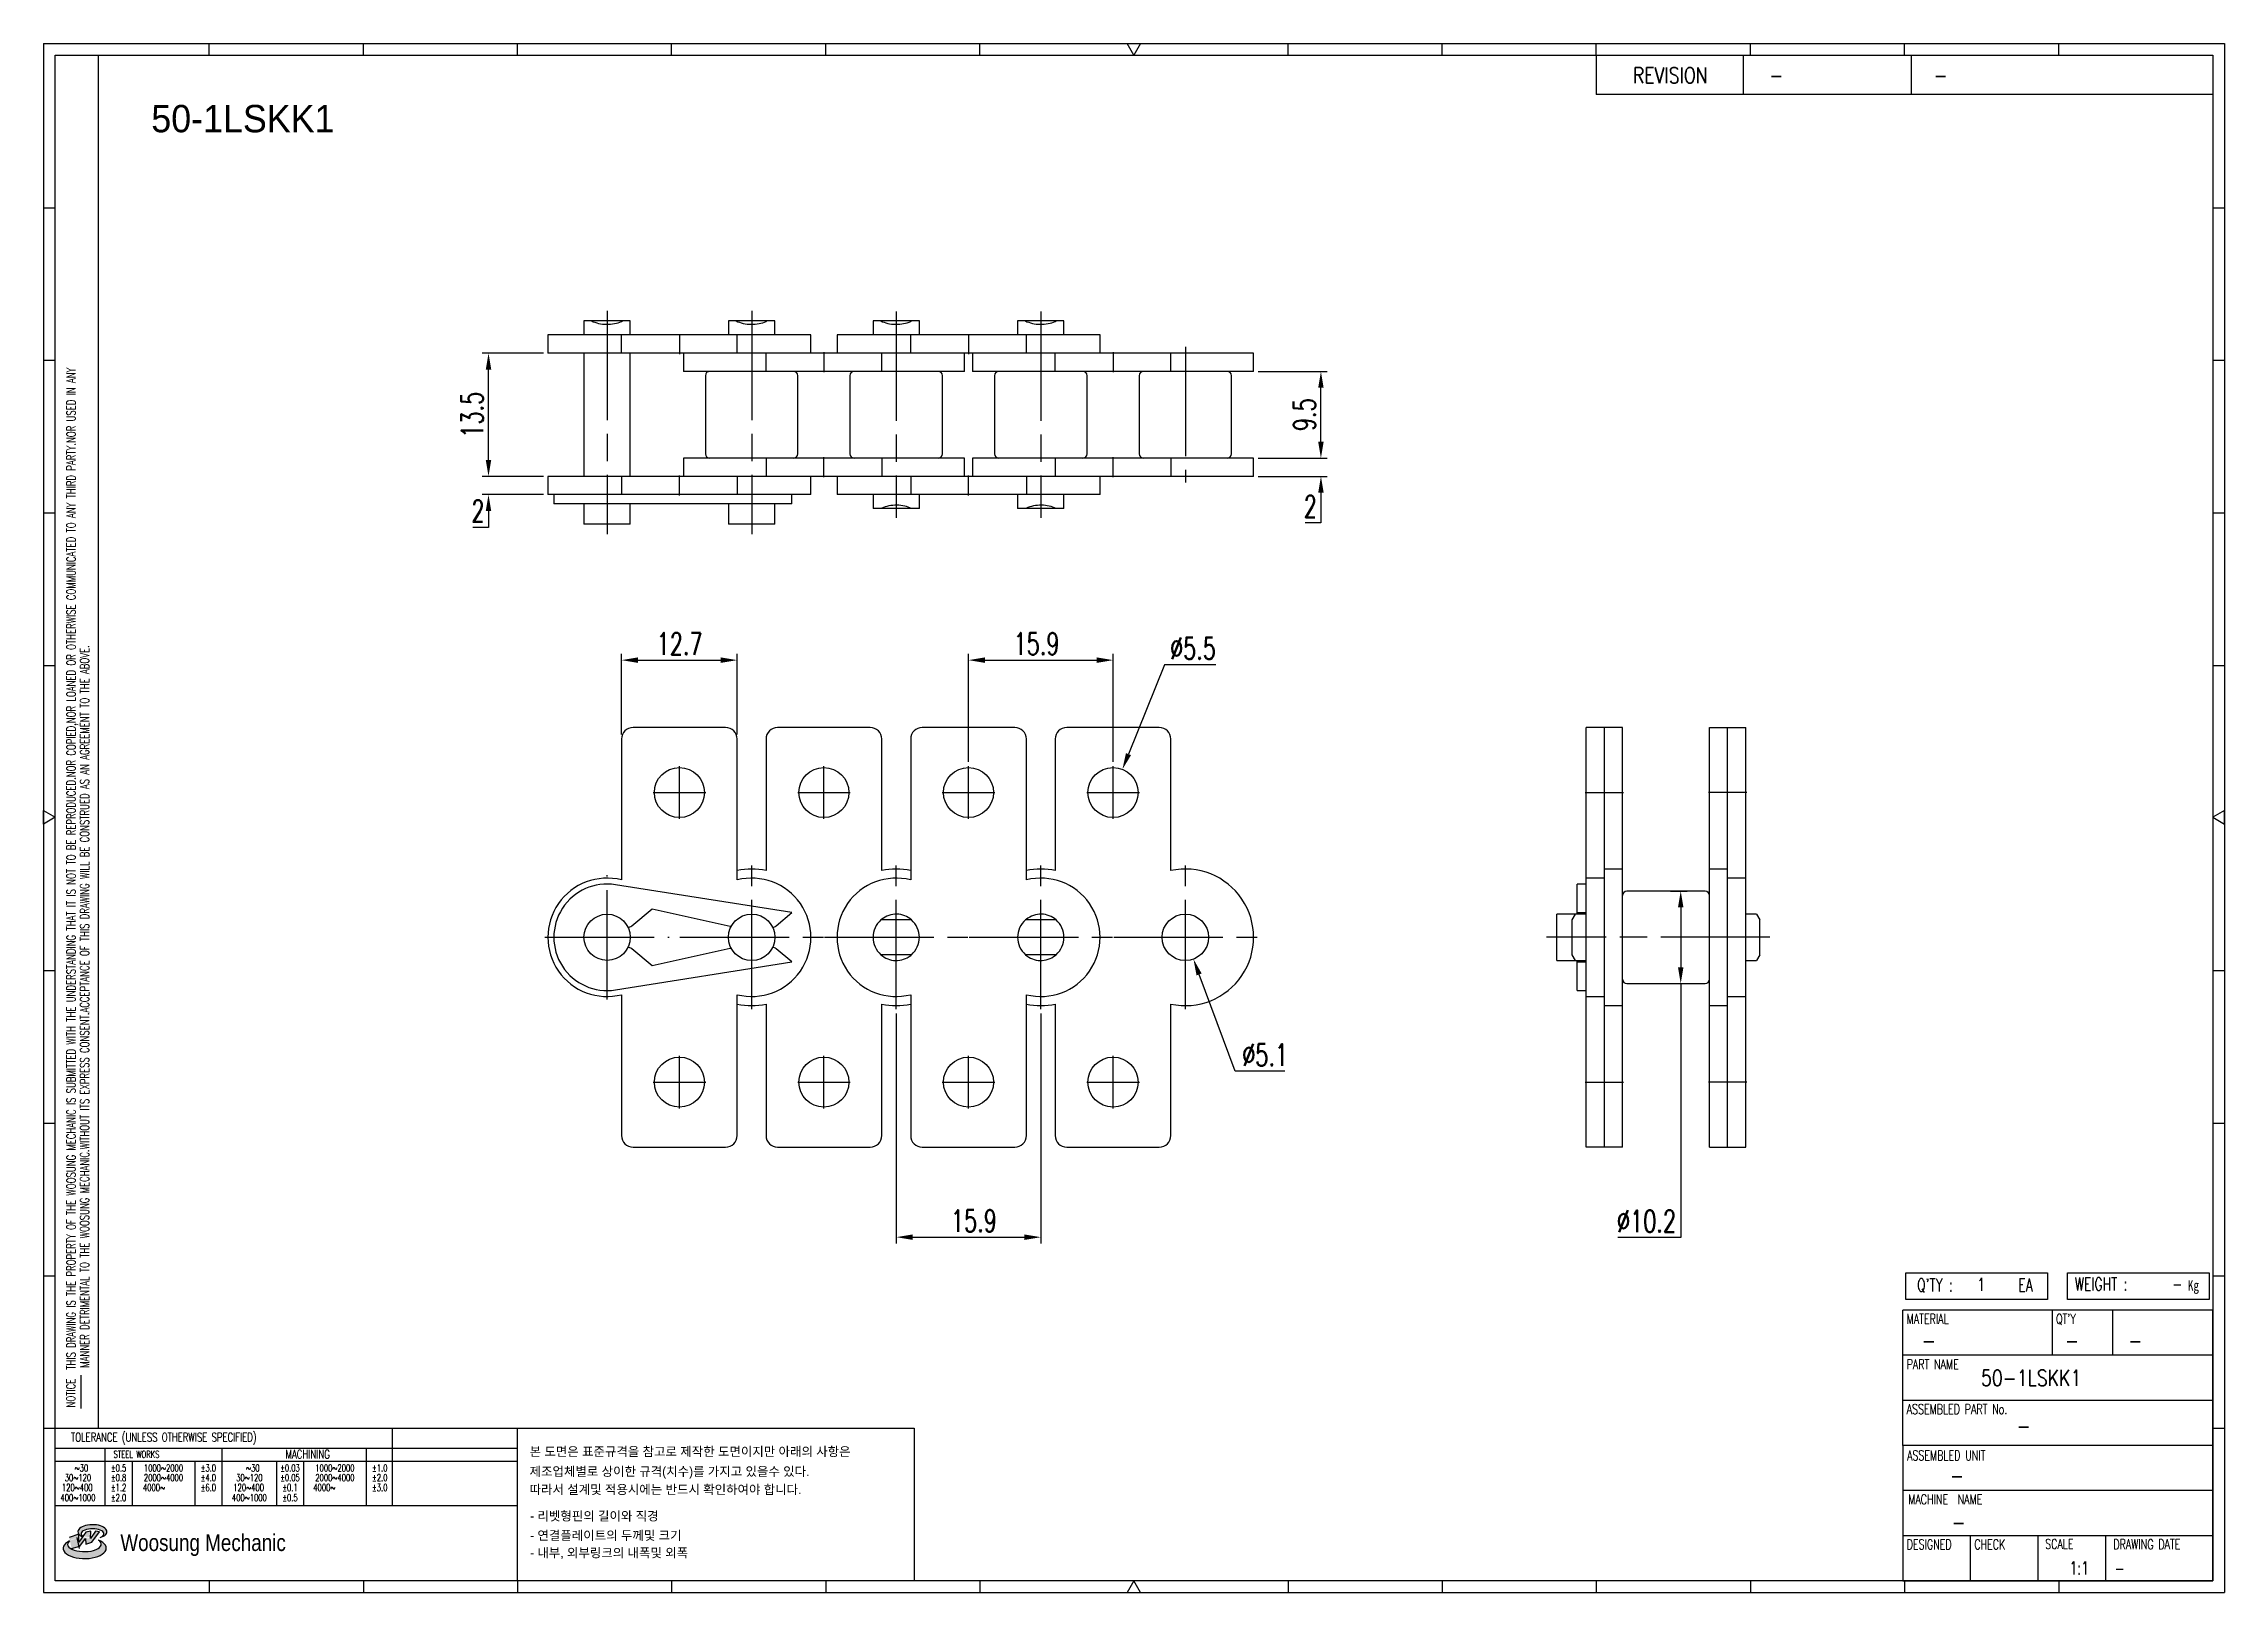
# Model space of a CAD drawing. Header units: millimetres. Extents: x 560 to 800, y 59 to 229.
import ezdxf
from ezdxf.enums import TextEntityAlignment as Align

# ---------------------------------------------------------------- set-up
doc = ezdxf.new("R2010")
doc.units = ezdxf.units.MM
doc.linetypes.add('AM_ISO08W050', pattern=[18, 12, -1.5, 3, -1.5])
doc.layers.get('Defpoints').update_dxf_attribs({"color": 80})
doc.layers.add('CL1', color=140, linetype='AM_ISO08W050', lineweight=25)
for name, color, linetype in [('S-DIM', 7, 'Continuous'), ('TITLE', 7, 'Continuous'), ('도면레이아웃', 7, 'Continuous')]:
    doc.layers.add(name, color=color, linetype=linetype)
doc.styles.add('HAN', font='ROMANS.shx', dxfattribs={"width": 0.7, "bigfont": 'whgtxt.shx'})
doc.styles.add('HKD_ST2', font='romans.shx', dxfattribs={"width": 0.7, "height": 4, "bigfont": '@extfont2.shx'})
doc.styles.add('HSG', font='SIMPLEX.shx', dxfattribs={"width": 0.7, "bigfont": 'HSG.shx'})
doc.styles.add('MtXpl_', font='Gulim.ttf')
doc.styles.add('SLDTEXTSTYLE4', font='arial.ttf', dxfattribs={"width": 0.8})
doc.dimstyles.new('AP1', dxfattribs={"dimtxt": 2.4, "dimasz": 1.8, "dimexe": 0.7, "dimexo": 0.5, "dimgap": 0.6, "dimtad": 1, "dimtoh": 1, "dimdec": 1, "dimrnd": 0.01, "dimzin": 9, "dimdsep": 46, "dimtxsty": 'HSG', "dimcen": 0, "dimclrd": 251, "dimclre": 251, "dimclrt": 60, "dimazin": 2, "dimtp": 1, "dimtm": 1, "dimtfac": 0.5, "dimtdec": 1, "dimtofl": 0, "dimtmove": 0, "dimatfit": 3, "dimfxl": 0, "dimtvp": 1, "dimtolj": 2, "dimlwd": -1, "dimlwe": -1, "dimarcsym": 0})

# ---------------------------------------------------------------- blocks, each defined once
blk = doc.blocks.new('MAST')
at = {"layer": '도면레이아웃'}
h = blk.add_hatch(color=10, dxfattribs=at)
h.paths.add_polyline_path([(1.544, 35.177), (1.554, 34.966), (1.779, 35.034), (2.054, 35.422), (1.908, 35.446), (1.728, 35.167), (1.741, 35.439), (1.547, 35.405), (1.292, 35.041), (1.295, 35.33), (0.943, 35.208), (1.03, 34.8), (1.336, 34.885)])
edge = h.paths.add_edge_path()
edge.add_ellipse((1.795, 35.421), major_axis=(-0.53, 0), ratio=0.487785, start_angle=122.36065, end_angle=403.39574)
edge.add_line((1.411, 35.244), (1.419, 35.261))
edge.add_ellipse((1.798, 35.344), major_axis=(-0.423, 0), ratio=0.444396, start_angle=131.58977, end_angle=386.19408, ccw=False)
edge = h.paths.add_edge_path()
edge.add_ellipse((1.512, 34.815), major_axis=(-0.793, 0), ratio=0.480113, start_angle=314.67633, end_angle=590.85213)
edge.add_ellipse((1.501, 34.958), major_axis=(-0.62, 0), ratio=0.43311, start_angle=331.7024, end_angle=574.42495, ccw=False)
at = {"color": 140}
for p, q in [((0, 90.118), (80.15, 90.118)), ((0, 90.118), (0, 33.191)), ((80.15, 90.118), (80.15, 33.191)), ((57.068, 89.693), (57.068, 88.246)), ((62.47, 89.693), (62.47, 88.246)), ((68.635, 89.693), (68.635, 88.246)), ((79.725, 88.246), (57.068, 88.246)), ((68.449, 43.961), (68.449, 44.936)), ((68.449, 44.936), (73.654, 44.936)), ((73.654, 44.936), (73.654, 43.961)), ((74.39, 43.961), (74.39, 44.936)), ((74.39, 44.936), (79.595, 44.936)), ((79.595, 44.936), (79.595, 43.961)), ((68.336, 38.59), (68.336, 43.563)), ((79.725, 43.563), (68.336, 43.563)), ((73.654, 43.961), (68.449, 43.961)), ((73.827, 43.563), (73.827, 41.905)), ((79.595, 43.961), (74.39, 43.961)), ((76.037, 43.563), (76.037, 41.905)), ((79.725, 38.59), (79.725, 43.563)), ((79.725, 41.905), (68.336, 41.905)), ((79.725, 40.248), (68.336, 40.248)), ((68.336, 38.59), (68.336, 33.616)), ((79.725, 38.59), (68.336, 38.59)), ((79.725, 33.616), (79.725, 38.59)), ((79.725, 36.932), (68.336, 36.932)), ((79.725, 35.274), (68.336, 35.274)), ((70.822, 33.616), (70.822, 35.274)), ((73.309, 33.616), (73.309, 35.274)), ((75.796, 33.616), (75.796, 35.274)), ((0, 33.191), (80.15, 33.191)), ((68.336, 33.616), (79.725, 33.616))]:
    blk.add_line(p, q, dxfattribs=at)
for p, q in [((6.089, 89.693), (6.089, 90.118)), ((11.753, 89.693), (11.753, 90.118)), ((17.418, 89.693), (17.418, 90.118)), ((23.082, 89.693), (23.082, 90.118)), ((28.746, 89.693), (28.746, 90.118)), ((34.411, 89.693), (34.411, 90.118)), ((45.739, 89.693), (45.739, 90.118)), ((51.404, 89.693), (51.404, 90.118)), ((57.068, 89.693), (57.068, 90.118)), ((62.732, 89.693), (62.732, 90.118)), ((68.397, 89.693), (68.397, 90.118)), ((74.061, 89.693), (74.061, 90.118)), ((0, 84.085), (0.425, 84.085)), ((79.725, 84.085), (80.15, 84.085)), ((0, 78.478), (0.425, 78.478)), ((79.725, 78.478), (80.15, 78.478)), ((0, 72.87), (0.425, 72.87)), ((79.725, 72.87), (80.15, 72.87)), ((0, 67.262), (0.425, 67.262)), ((79.725, 67.262), (80.15, 67.262)), ((0, 56.047), (0.425, 56.047)), ((79.725, 56.047), (80.15, 56.047)), ((0, 50.439), (0.425, 50.439)), ((79.725, 50.439), (80.15, 50.439)), ((0, 44.832), (0.425, 44.832)), ((79.725, 44.832), (80.15, 44.832)), ((1.377, 39.947), (1.377, 41.174)), ((0, 39.224), (0.425, 39.224)), ((79.725, 39.224), (80.15, 39.224)), ((6.089, 33.616), (6.089, 33.191)), ((11.753, 33.616), (11.753, 33.191)), ((17.418, 33.616), (17.418, 33.191)), ((23.082, 33.616), (23.082, 33.191)), ((28.746, 33.616), (28.746, 33.191)), ((34.411, 33.616), (34.411, 33.191)), ((45.739, 33.616), (45.739, 33.191)), ((51.404, 33.616), (51.404, 33.191)), ((57.068, 33.616), (57.068, 33.191)), ((62.732, 33.616), (62.732, 33.191)), ((68.397, 33.616), (68.397, 33.191)), ((74.061, 33.616), (74.061, 33.191))]:
    blk.add_line(p, q)
at = {"color": 2}
for p, q in [((2.017, 39.224), (2.017, 89.693)), ((0.425, 39.224), (17.418, 39.224)), ((0.425, 38.487), (17.418, 38.487)), ((2.257, 38.487), (2.257, 36.382)), ((6.557, 38.5), (6.557, 36.382)), ((11.857, 38.487), (11.857, 36.382)), ((12.816, 39.224), (12.816, 36.382)), ((17.418, 33.616), (17.418, 39.224)), ((0.425, 38.012), (17.418, 38.012)), ((3.257, 38.012), (3.257, 36.382)), ((5.557, 38.012), (5.557, 36.382)), ((8.557, 38.012), (8.557, 36.382)), ((9.557, 38.026), (9.557, 36.382)), ((0.425, 36.382), (17.418, 36.382))]:
    blk.add_line(p, q, dxfattribs=at)
for points in [[(40.075, 89.693), (39.83, 90.118), (40.32, 90.118)], [(0.425, 61.679), (0, 61.433), (0, 61.924)], [(79.725, 61.679), (80.15, 61.433), (80.15, 61.924)], [(40.075, 33.616), (39.83, 33.191), (40.32, 33.191)]]:
    blk.add_lwpolyline(points, close=True)
at = {"color": 140}
blk.add_lwpolyline([(0.425, 89.693), (79.725, 89.693), (79.725, 33.616), (0.425, 33.616)], close=True, dxfattribs=at)
at = {"layer": '도면레이아웃'}
for p, q in [((1.295, 35.33), (0.943, 35.208)), ((1.547, 35.405), (1.292, 35.041)), ((1.292, 35.041), (1.295, 35.33)), ((1.741, 35.439), (1.547, 35.405)), ((1.908, 35.446), (1.728, 35.167)), ((1.728, 35.167), (1.741, 35.439)), ((1.779, 35.034), (2.054, 35.422)), ((2.054, 35.422), (1.908, 35.446)), ((1.03, 34.8), (1.336, 34.885)), ((1.224, 35.208), (1.311, 34.8)), ((1.224, 35.208), (1.224, 35.208)), ((1.336, 34.885), (1.544, 35.177)), ((1.419, 35.261), (1.411, 35.244)), ((1.544, 35.177), (1.554, 34.966)), ((1.554, 34.966), (1.779, 35.034))]:
    blk.add_line(p, q, dxfattribs=at)
for centre, major_axis, ratio, start_param, end_param in [((1.795, 35.421), (-0.53, 0), 0.487785, 2.135596, 7.040584), ((1.798, 35.344), (-0.423, 0), 0.444396, 2.296675, 6.740358), ((1.512, 34.815), (-0.793, 0), 0.480113, 5.492138, 10.312315), ((1.501, 34.958), (-0.62, 0), 0.43311, 5.789299, 10.025607)]:
    blk.add_ellipse(centre, major_axis=major_axis, ratio=ratio, start_param=start_param, end_param=end_param, dxfattribs=at)
for s, height, style, width, p in [('REVISION', 0.5806, 'HAN', 0.8, (58.415, 88.664)), ('-', 0.581, 'HAN', 0.8, (63.426, 88.664)), ('-', 0.581, 'HAN', 0.8, (69.468, 88.664)), ("Q'TY : ", 0.4746, 'HKD_ST2', 0.7, (68.857, 44.253)), ('1', 0.475, 'HKD_ST2', 0.7, (71.071, 44.275)), ('EA', 0.4746, 'HKD_ST2', 0.7, (72.578, 44.253)), ('WEIGHT : ', 0.4746, 'HKD_ST2', 0.7, (74.65, 44.286)), ('-', 0.581, 'HAN', 0.8, (69.029, 42.157)), ('-', 0.581, 'HAN', 0.8, (74.289, 42.157)), ('-', 0.581, 'HAN', 0.8, (76.623, 42.157)), ('-', 0.581, 'HAN', 0.8, (72.515, 39.013)), ('-', 0.581, 'HAN', 0.8, (70.067, 37.189)), ('-', 0.581, 'HAN', 0.8, (70.126, 35.48)), ('1:1', 0.4746, 'HKD_ST2', 0.7, (74.458, 33.848)), ('-', 0.475, 'HKD_ST2', 0.7, (76.112, 33.837))]:
    blk.add_text(s, height=height, dxfattribs=dict(style=style, width=width)).set_placement(p)
at = {"color": 6, "style": 'HKD_ST2', "width": 0.7}
for s, p in [(' THIS DRAWING IS THE PROPERTY OF THE WOOSUNG MECHANIC IS SUBMITTED WITH THE UNDERSTANDING THAT IT IS NOT TO BE REPRODUCED.NOR COPIED,NOR LOANED OR OTHERWISE COMMUNICATED TO ANY THIRD PARTY.NOR USED IN ANY', (1.173, 41.217)), ('MANNER DETRIMENTAL TO THE WOOSUNG MECHANIC.WITHOUT ITS EXPRESS CONSENT.ACCEPTANCE OF THIS DRAWING WILL BE CONSTRUED AS AN AGREEMENT TO THE ABOVE.', (1.672, 41.447))]:
    blk.add_text(s, height=0.326266, rotation=90, dxfattribs=at).set_placement(p)
at = {"style": 'HKD_ST2', "width": 0.7}
blk.add_text('-', height=0.475, dxfattribs=at).set_placement((78.613, 44.286), align=Align.RIGHT)
at = {"color": 254, "style": 'HKD_ST2', "width": 0.7}
for s, height, p in [('MATERIAL', 0.3651, (68.474, 43.425)), ("QT'Y", 0.3651, (73.965, 43.425)), ('PART NAME', 0.3651, (68.474, 41.756)), ('ASSEMBLED PART No.', 0.36511, (68.474, 40.109)), ('ASSEMBLED UNIT', 0.36511, (68.49, 38.408)), ('MACHINE  NAME', 0.36511, (68.532, 36.794)), ('DESIGNED', 0.3651, (68.474, 35.136)), ('CHECK', 0.3651, (70.961, 35.136)), ('SCALE', 0.3651, (73.566, 35.153)), ('DRAWING DATE', 0.36511, (76.071, 35.141))]:
    blk.add_text(s, height=height, dxfattribs=at).set_placement(p, align=Align.TOP_LEFT)
at = {"style": 'HKD_ST2', "width": 0.7}
blk.add_text('NOTICE', height=0.3263, rotation=90, dxfattribs=at).set_placement((1.163, 39.988))
blk.add_text('TOLERANCE (UNLESS OTHERWISE SPECIFIED)', height=0.32627, dxfattribs=at).set_placement((4.417, 38.896), align=Align.MIDDLE_CENTER)
at = {"color": 4, "style": 'HKD_ST2', "width": 0.7}
for s, height, p in [('%%12630', 0.261, (1.389, 37.762)), ('1000%%1262000', 0.26101, (4.407, 37.762)), ('%%12630', 0.261, (7.689, 37.762)), ('1000%%1262000', 0.26101, (10.707, 37.762)), ('120%%126400', 0.26101, (1.237, 37.045)), ('30%%126120', 0.261, (1.263, 37.411)), ('4000%%126', 0.261, (4.061, 37.045)), ('2000%%1264000', 0.26101, (4.407, 37.411)), ('120%%126400', 0.26101, (7.537, 37.045)), ('30%%126120', 0.261, (7.563, 37.411)), ('4000%%126', 0.261, (10.321, 37.045)), ('2000%%1264000', 0.26101, (10.707, 37.411)), ('400%%1261000', 0.26101, (1.263, 36.67)), ('400%%1261000', 0.26101, (7.563, 36.67))]:
    blk.add_text(s, height=height, dxfattribs=at).set_placement(p, align=Align.MIDDLE_CENTER)
for s, height, p in [('%%P0.5', 0.261, (2.757, 37.762)), ('STEEL WORKS', 0.26101, (3.416, 38.268)), ('%%P3.0', 0.261, (6.057, 37.762)), ('%%P0.03', 0.261, (9.057, 37.762)), ('MACHINING', 0.3263, (9.707, 38.27)), ('%%P1.0', 0.261, (12.357, 37.762)), ('%%P0.8', 0.261, (2.757, 37.411)), ('%%P1.2', 0.261, (2.757, 37.045)), ('%%P4.0', 0.261, (6.057, 37.411)), ('%%P6.0', 0.261, (6.057, 37.045)), ('%%P0.05', 0.261, (9.057, 37.411)), ('%%P0.1', 0.261, (9.057, 37.045)), ('%%P2.0', 0.261, (12.357, 37.411)), ('%%P3.0', 0.261, (12.357, 37.045)), ('%%P2.0', 0.261, (2.757, 36.67)), ('%%P0.5', 0.261, (9.057, 36.67))]:
    blk.add_text(s, height=height, dxfattribs=at).set_placement(p, align=Align.MIDDLE)
at = {"color": 1, "style": 'SLDTEXTSTYLE4', "width": 0.8}
blk.add_text('Woosung Mechanic', height=0.61957, dxfattribs=at).set_placement((2.822, 34.711))
at = {"layer": 'TITLE', "width": 0.8}
blk.add_text('Kg', height=0.3789, dxfattribs=at).set_placement((78.807, 44.286))
blk = doc.blocks.new('*D2')
at = {"layer": 'Defpoints', "color": 0, "transparency": 16777216}
for p in [(693.17, 183.32), (700.56, 183.32), (693.17, 181.32)]:
    blk.add_point(p, dxfattribs=at)
at = {"layer": 'S-DIM', "color": 251, "linetype": 'ByBlock', "transparency": 16777216}
for p, q in [((700.56, 185.12), (700.56, 186.92)), ((693.67, 183.32), (701.26, 183.32)), ((693.67, 181.32), (701.26, 181.32)), ((700.56, 179.52), (700.56, 176.22)), ((700.56, 176.22), (698.84, 176.22))]:
    blk.add_line(p, q, dxfattribs=at)
at = {"layer": 'S-DIM', "color": 251, "transparency": 16777216}
for points in [[(700.26, 185.12), (700.86, 185.12), (700.56, 183.32)], [(700.26, 179.52), (700.86, 179.52), (700.56, 181.32)]]:
    blk.add_solid(points, dxfattribs=at)
at = {"layer": 'S-DIM', "color": 60, "transparency": 16777216, "insert": (699.4, 178.02), "char_height": 2.4, "attachment_point": 5, "style": 'HSG'}
blk.add_mtext('\\A2;2', dxfattribs=at)
blk = doc.blocks.new('*D3')
at = {"layer": 'Defpoints', "color": 0, "transparency": 16777216}
for p in [(693.17, 192.85), (700.56, 192.85), (693.17, 183.32)]:
    blk.add_point(p, dxfattribs=at)
at = {"layer": 'S-DIM', "color": 251, "linetype": 'ByBlock', "transparency": 16777216}
for p, q in [((693.67, 192.85), (701.26, 192.85)), ((700.56, 185.12), (700.56, 191.05)), ((693.67, 183.32), (701.26, 183.32))]:
    blk.add_line(p, q, dxfattribs=at)
at = {"layer": 'S-DIM', "color": 251, "transparency": 16777216}
for points in [[(700.26, 191.05), (700.86, 191.05), (700.56, 192.85)], [(700.26, 185.12), (700.86, 185.12), (700.56, 183.32)]]:
    blk.add_solid(points, dxfattribs=at)
at = {"layer": 'S-DIM', "color": 60, "transparency": 16777216, "insert": (698.76, 188.09), "char_height": 2.4, "attachment_point": 5, "rotation": 90, "style": 'HSG'}
blk.add_mtext('\\A2;9.5', dxfattribs=at)
blk = doc.blocks.new('*D4')
at = {"layer": 'Defpoints', "color": 0, "transparency": 16777216}
for p in [(609.15, 181.32), (615.67, 181.32), (615.67, 179.32)]:
    blk.add_point(p, dxfattribs=at)
at = {"layer": 'S-DIM', "color": 251, "linetype": 'ByBlock', "transparency": 16777216}
for p, q in [((609.15, 183.12), (609.15, 184.92)), ((615.17, 181.32), (608.45, 181.32)), ((615.17, 179.32), (608.45, 179.32)), ((609.15, 177.52), (609.15, 175.72)), ((609.15, 175.72), (607.43, 175.72))]:
    blk.add_line(p, q, dxfattribs=at)
at = {"layer": 'S-DIM', "color": 251, "transparency": 16777216}
for points in [[(608.85, 183.12), (609.45, 183.12), (609.15, 181.32)], [(608.85, 177.52), (609.45, 177.52), (609.15, 179.32)]]:
    blk.add_solid(points, dxfattribs=at)
at = {"layer": 'S-DIM', "color": 60, "transparency": 16777216, "insert": (607.99, 177.52), "char_height": 2.4, "attachment_point": 5, "style": 'HSG'}
blk.add_mtext('\\A2;2', dxfattribs=at)
blk = doc.blocks.new('*D5')
at = {"layer": 'Defpoints', "color": 0, "transparency": 16777216}
for p in [(609.15, 194.85), (615.67, 194.85), (615.67, 181.32)]:
    blk.add_point(p, dxfattribs=at)
at = {"layer": 'S-DIM', "color": 251, "linetype": 'ByBlock', "transparency": 16777216}
for p, q in [((615.17, 194.85), (608.45, 194.85)), ((609.15, 183.12), (609.15, 193.05)), ((615.17, 181.32), (608.45, 181.32))]:
    blk.add_line(p, q, dxfattribs=at)
at = {"layer": 'S-DIM', "color": 251, "transparency": 16777216}
for points in [[(608.85, 193.05), (609.45, 193.05), (609.15, 194.85)], [(608.85, 183.12), (609.45, 183.12), (609.15, 181.32)]]:
    blk.add_solid(points, dxfattribs=at)
at = {"layer": 'S-DIM', "color": 60, "transparency": 16777216, "insert": (607.35, 188.09), "char_height": 2.4, "attachment_point": 5, "rotation": 90, "style": 'HSG'}
blk.add_mtext('\\A2;13.5', dxfattribs=at)
blk = doc.blocks.new('*D6')
at = {"layer": 'Defpoints', "color": 0, "transparency": 16777216}
for p in [(636.46, 161.14), (623.76, 152.48), (636.46, 152.48)]:
    blk.add_point(p, dxfattribs=at)
at = {"layer": 'S-DIM', "color": 251, "linetype": 'ByBlock', "transparency": 16777216}
for p, q in [((623.76, 152.98), (623.76, 161.84)), ((625.56, 161.14), (634.66, 161.14)), ((636.46, 152.98), (636.46, 161.84))]:
    blk.add_line(p, q, dxfattribs=at)
at = {"layer": 'S-DIM', "color": 251, "transparency": 16777216}
for points in [[(625.56, 161.44), (625.56, 160.84), (623.76, 161.14)], [(634.66, 161.44), (634.66, 160.84), (636.46, 161.14)]]:
    blk.add_solid(points, dxfattribs=at)
at = {"layer": 'S-DIM', "color": 60, "transparency": 16777216, "insert": (630.14, 162.94), "char_height": 2.4, "attachment_point": 5, "style": 'HSG'}
blk.add_mtext('\\A2;12.7', dxfattribs=at)
blk = doc.blocks.new('*D7')
at = {"layer": 'Defpoints', "color": 0, "transparency": 16777216}
for p in [(677.73, 161.14), (661.86, 149.49), (677.73, 149.49)]:
    blk.add_point(p, dxfattribs=at)
at = {"layer": 'S-DIM', "color": 251, "linetype": 'ByBlock', "transparency": 16777216}
for p, q in [((661.86, 149.99), (661.86, 161.84)), ((663.66, 161.14), (675.93, 161.14)), ((677.73, 149.99), (677.73, 161.84))]:
    blk.add_line(p, q, dxfattribs=at)
at = {"layer": 'S-DIM', "color": 251, "transparency": 16777216}
for points in [[(663.66, 161.44), (663.66, 160.84), (661.86, 161.14)], [(675.93, 161.44), (675.93, 160.84), (677.73, 161.14)]]:
    blk.add_solid(points, dxfattribs=at)
at = {"layer": 'S-DIM', "color": 60, "transparency": 16777216, "insert": (669.33, 162.94), "char_height": 2.4, "attachment_point": 5, "style": 'HSG'}
blk.add_mtext('\\A2;15.9', dxfattribs=at)
blk = doc.blocks.new('*D8')
at = {"layer": 'Defpoints', "color": 0, "transparency": 16777216}
for p in [(678.76, 149.15), (676.71, 144.05)]:
    blk.add_point(p, dxfattribs=at)
at = {"layer": 'S-DIM', "color": 251, "linetype": 'ByBlock', "transparency": 16777216}
for p, q in [((683.39, 160.63), (679.43, 150.82)), ((689.03, 160.63), (683.39, 160.63))]:
    blk.add_line(p, q, dxfattribs=at)
at = {"layer": 'S-DIM', "color": 251, "transparency": 16777216}
blk.add_solid([(679.15, 150.93), (679.71, 150.71), (678.76, 149.15)], dxfattribs=at)
at = {"layer": 'S-DIM', "color": 60, "transparency": 16777216, "insert": (686.51, 162.43), "char_height": 2.4, "attachment_point": 5, "style": 'HSG'}
blk.add_mtext('\\A2;∅5.5', dxfattribs=at)
blk = doc.blocks.new('*D9')
at = {"layer": 'Defpoints', "color": 0, "transparency": 16777216}
for p in [(653.92, 122.82), (669.8, 122.82), (669.8, 97.77)]:
    blk.add_point(p, dxfattribs=at)
at = {"layer": 'S-DIM', "color": 251, "linetype": 'ByBlock', "transparency": 16777216}
for p, q in [((653.92, 122.32), (653.92, 97.07)), ((669.8, 122.32), (669.8, 97.07)), ((655.72, 97.77), (668, 97.77))]:
    blk.add_line(p, q, dxfattribs=at)
at = {"layer": 'S-DIM', "color": 251, "transparency": 16777216}
for points in [[(655.72, 98.07), (655.72, 97.47), (653.92, 97.77)], [(668, 98.07), (668, 97.47), (669.8, 97.77)]]:
    blk.add_solid(points, dxfattribs=at)
at = {"layer": 'S-DIM', "color": 60, "transparency": 16777216, "insert": (662.45, 99.57), "char_height": 2.4, "attachment_point": 5, "style": 'HSG'}
blk.add_mtext('\\A2;15.9', dxfattribs=at)
blk = doc.blocks.new('*D10')
at = {"layer": 'Defpoints', "color": 0, "transparency": 16777216}
for p in [(738.45, 135.78), (738.45, 125.62), (740.07, 125.62)]:
    blk.add_point(p, dxfattribs=at)
at = {"layer": 'S-DIM', "color": 251, "linetype": 'ByBlock', "transparency": 16777216}
for p, q in [((738.95, 135.78), (740.77, 135.78)), ((740.07, 133.98), (740.07, 127.42)), ((738.95, 125.62), (740.77, 125.62)), ((740.07, 125.62), (740.07, 97.73)), ((740.07, 97.73), (733.15, 97.73))]:
    blk.add_line(p, q, dxfattribs=at)
at = {"layer": 'S-DIM', "color": 251, "transparency": 16777216}
for points in [[(739.77, 133.98), (740.37, 133.98), (740.07, 135.78)], [(739.77, 127.42), (740.37, 127.42), (740.07, 125.62)]]:
    blk.add_solid(points, dxfattribs=at)
at = {"layer": 'S-DIM', "color": 60, "transparency": 16777216, "insert": (736.31, 99.53), "char_height": 2.4, "attachment_point": 5, "style": 'HSG'}
blk.add_mtext('\\A2;%%c10.2', dxfattribs=at)
blk = doc.blocks.new('*D11')
at = {"layer": 'Defpoints', "color": 0, "transparency": 16777216}
for p in [(684.78, 133.08), (686.56, 128.31)]:
    blk.add_point(p, dxfattribs=at)
at = {"layer": 'S-DIM', "color": 251, "linetype": 'ByBlock', "transparency": 16777216}
for p, q in [((691.13, 115.99), (687.18, 126.62)), ((696.6, 115.99), (691.13, 115.99))]:
    blk.add_line(p, q, dxfattribs=at)
at = {"layer": 'S-DIM', "color": 251, "transparency": 16777216}
blk.add_solid([(687.46, 126.73), (686.9, 126.52), (686.56, 128.31)], dxfattribs=at)
at = {"layer": 'S-DIM', "color": 60, "transparency": 16777216, "insert": (694.44, 117.79), "char_height": 2.4, "attachment_point": 5, "style": 'HSG'}
blk.add_mtext('\\A2;∅5.1', dxfattribs=at)

msp = doc.modelspace()

# ---------------------------------------------------------------- linework, layer by layer
for p, q in [((615.67, 196.85), (615.67, 194.85)), ((644.55, 196.85), (615.67, 196.85)), ((624.72, 198.39), (619.63, 198.39)), ((619.63, 198.39), (619.63, 196.85)), ((623.76, 194.85), (623.76, 196.85)), ((624.72, 196.85), (624.72, 198.39)), ((635.5, 198.39), (635.5, 196.85)), ((640.59, 198.39), (635.5, 198.39)), ((636.46, 194.85), (636.46, 196.85)), ((640.59, 196.85), (640.59, 198.39)), ((644.55, 194.85), (644.55, 196.85)), ((647.42, 196.85), (647.42, 194.85)), ((676.3, 196.85), (647.42, 196.85)), ((651.38, 198.39), (651.38, 196.85)), ((656.47, 198.39), (651.38, 198.39)), ((655.51, 194.85), (655.51, 196.85)), ((656.47, 196.85), (656.47, 198.39)), ((672.34, 198.39), (667.25, 198.39)), ((667.25, 198.39), (667.25, 196.85)), ((668.21, 194.85), (668.21, 196.85)), ((672.34, 196.85), (672.34, 198.39)), ((676.3, 194.85), (676.3, 196.85)), ((636.46, 194.85), (615.67, 194.85)), ((619.63, 194.85), (619.63, 181.32)), ((624.72, 181.32), (624.72, 194.85)), ((630.55, 194.85), (630.55, 192.85)), ((655.51, 194.85), (636.46, 194.85)), ((639.63, 192.85), (639.63, 194.85)), ((652.33, 192.85), (652.33, 194.85)), ((668.21, 194.85), (655.51, 194.85)), ((661.42, 192.85), (661.42, 194.85)), ((662.3, 194.85), (662.3, 192.85)), ((693.17, 194.85), (668.21, 194.85)), ((671.38, 192.85), (671.38, 194.85)), ((684.08, 192.85), (684.08, 194.85)), ((693.17, 192.85), (693.17, 194.85)), ((661.42, 192.85), (630.55, 192.85)), ((632.97, 192.38), (632.97, 183.8)), ((643.13, 183.8), (643.13, 192.38)), ((648.84, 192.38), (648.84, 183.8)), ((659, 183.8), (659, 192.38)), ((693.17, 192.85), (662.3, 192.85)), ((664.72, 192.38), (664.72, 183.8)), ((674.88, 183.8), (674.88, 192.38)), ((680.59, 192.38), (680.59, 183.8)), ((690.75, 183.8), (690.75, 192.38)), ((630.55, 183.32), (630.55, 181.32)), ((661.42, 183.32), (630.55, 183.32)), ((639.63, 183.32), (639.63, 181.32)), ((652.33, 183.32), (652.33, 181.32)), ((661.42, 181.32), (661.42, 183.32)), ((662.3, 183.32), (662.3, 181.32)), ((693.17, 183.32), (662.3, 183.32)), ((671.38, 183.32), (671.38, 181.32)), ((684.08, 183.32), (684.08, 181.32)), ((693.17, 181.32), (693.17, 183.32)), ((615.67, 181.32), (615.67, 179.32)), ((636.46, 181.32), (615.67, 181.32)), ((623.76, 181.32), (623.76, 179.32)), ((655.51, 181.32), (636.46, 181.32)), ((636.46, 181.32), (636.46, 179.32)), ((644.55, 179.32), (644.55, 181.32)), ((647.42, 181.32), (647.42, 179.32)), ((655.51, 181.32), (655.51, 179.32)), ((668.21, 181.32), (655.51, 181.32)), ((693.17, 181.32), (668.21, 181.32)), ((668.21, 181.32), (668.21, 179.32)), ((676.3, 179.32), (676.3, 181.32)), ((644.55, 179.32), (615.67, 179.32)), ((616.32, 179.32), (616.32, 178.32)), ((642.46, 178.32), (616.32, 178.32)), ((619.63, 178.32), (619.63, 176.09)), ((624.72, 176.09), (624.72, 178.32)), ((635.5, 178.32), (635.5, 176.09)), ((640.59, 176.09), (640.59, 178.32)), ((642.46, 178.32), (642.46, 179.32)), ((676.3, 179.32), (647.42, 179.32)), ((651.38, 179.32), (651.38, 177.79)), ((656.47, 177.79), (651.38, 177.79)), ((656.47, 177.79), (656.47, 179.32)), ((667.25, 179.32), (667.25, 177.79)), ((672.34, 177.79), (667.25, 177.79)), ((672.34, 177.79), (672.34, 179.32)), ((624.72, 176.09), (619.63, 176.09)), ((640.59, 176.09), (635.5, 176.09)), ((635.19, 153.75), (625.03, 153.75)), ((651.06, 153.75), (640.9, 153.75)), ((666.94, 153.75), (656.78, 153.75)), ((682.81, 153.75), (672.65, 153.75)), ((729.69, 107.65), (729.69, 153.75)), ((731.69, 153.75), (729.69, 153.75)), ((733.69, 153.75), (731.69, 153.75)), ((731.69, 107.65), (731.69, 153.75)), ((733.69, 107.65), (733.69, 153.75)), ((743.22, 107.65), (743.22, 153.75)), ((743.22, 153.75), (745.22, 153.75)), ((745.22, 107.65), (745.22, 153.75)), ((745.22, 153.75), (747.22, 153.75)), ((747.22, 107.65), (747.22, 153.75)), ((623.76, 152.48), (623.76, 137)), ((636.46, 137), (636.46, 152.48)), ((639.63, 152.48), (639.63, 138.03)), ((652.33, 138.03), (652.33, 152.48)), ((655.51, 152.48), (655.51, 137)), ((668.21, 137), (668.21, 152.48)), ((671.38, 152.48), (671.38, 138.03)), ((684.08, 138.03), (684.08, 152.48)), ((729.69, 136.55), (728.69, 136.55)), ((728.69, 133.24), (728.69, 136.55)), ((731.69, 137.2), (729.69, 137.2)), ((733.69, 138.2), (731.69, 138.2)), ((745.22, 138.2), (743.22, 138.2)), ((747.22, 137.2), (745.22, 137.2)), ((642.46, 133.41), (623.09, 136.48)), ((742.74, 135.78), (734.16, 135.78)), ((624.87, 131.97), (627.11, 133.84)), ((627.11, 133.84), (635.68, 131.91)), ((640.75, 131.97), (642.46, 133.41)), ((655.6, 132.61), (652.24, 132.61)), ((671.48, 132.61), (668.11, 132.61)), ((726.45, 128.15), (726.45, 133.24)), ((728.52, 133.24), (726.45, 133.24)), ((728.15, 132.61), (728.52, 133.24)), ((728.15, 128.79), (728.15, 132.61)), ((729.69, 133.24), (728.52, 133.24)), ((728.69, 133.41), (729.69, 133.41)), ((748.38, 133.24), (747.22, 133.24)), ((748.38, 133.24), (748.75, 132.61)), ((748.75, 128.79), (748.75, 132.61)), ((627.11, 127.56), (624.87, 129.43)), ((635.68, 129.48), (627.11, 127.56)), ((642.46, 127.99), (640.75, 129.43)), ((623.09, 124.92), (642.46, 127.99)), ((655.6, 128.79), (652.24, 128.79)), ((671.48, 128.79), (668.11, 128.79)), ((726.45, 128.15), (728.52, 128.15)), ((728.52, 128.15), (728.15, 128.79)), ((728.52, 128.15), (729.69, 128.15)), ((728.69, 124.85), (728.69, 128.15)), ((728.69, 127.99), (729.69, 127.99)), ((747.22, 128.15), (748.38, 128.15)), ((748.75, 128.79), (748.38, 128.15)), ((728.69, 124.85), (729.69, 124.85)), ((734.16, 125.62), (742.74, 125.62)), ((623.76, 124.39), (623.76, 108.92)), ((636.46, 108.92), (636.46, 124.39)), ((639.63, 123.37), (639.63, 108.92)), ((652.33, 108.92), (652.33, 123.37)), ((655.51, 124.39), (655.51, 108.92)), ((668.21, 108.92), (668.21, 124.39)), ((671.38, 123.37), (671.38, 108.92)), ((684.08, 108.92), (684.08, 123.37)), ((729.69, 124.2), (731.69, 124.2)), ((731.69, 123.2), (733.69, 123.2)), ((743.22, 123.2), (745.22, 123.2)), ((745.22, 124.2), (747.22, 124.2)), ((625.03, 107.65), (635.19, 107.65)), ((640.9, 107.65), (651.06, 107.65)), ((656.78, 107.65), (666.94, 107.65)), ((672.65, 107.65), (682.81, 107.65)), ((731.69, 107.65), (729.69, 107.65)), ((733.69, 107.65), (731.69, 107.65)), ((743.22, 107.65), (745.22, 107.65)), ((745.22, 107.65), (747.22, 107.65))]:
    msp.add_line(p, q)
for points in [[(620.49, 198.39), (620.66, 198.31), (620.84, 198.24), (621.04, 198.17), (621.24, 198.12), (621.45, 198.08), (621.67, 198.05), (621.89, 198.03), (622.11, 198.02), (622.33, 198.02), (622.55, 198.04), (622.77, 198.06), (622.98, 198.1), (623.19, 198.14), (623.39, 198.2), (623.58, 198.27), (623.76, 198.34), (623.85, 198.39)], [(636.36, 198.39), (636.53, 198.31), (636.72, 198.24), (636.91, 198.17), (637.12, 198.12), (637.33, 198.08), (637.54, 198.05), (637.76, 198.03), (637.98, 198.02), (638.2, 198.02), (638.43, 198.04), (638.64, 198.06), (638.86, 198.1), (639.06, 198.14), (639.26, 198.2), (639.45, 198.27), (639.63, 198.34), (639.73, 198.39)], [(652.24, 198.39), (652.41, 198.31), (652.59, 198.24), (652.79, 198.17), (652.99, 198.12), (653.2, 198.08), (653.42, 198.05), (653.64, 198.03), (653.86, 198.02), (654.08, 198.02), (654.3, 198.04), (654.52, 198.06), (654.73, 198.1), (654.94, 198.14), (655.14, 198.2), (655.33, 198.27), (655.51, 198.34), (655.6, 198.39)], [(668.11, 198.39), (668.28, 198.31), (668.47, 198.24), (668.66, 198.17), (668.87, 198.12), (669.08, 198.08), (669.29, 198.05), (669.51, 198.03), (669.73, 198.02), (669.95, 198.02), (670.18, 198.04), (670.39, 198.06), (670.61, 198.1), (670.81, 198.14), (671.01, 198.2), (671.2, 198.27), (671.38, 198.34), (671.48, 198.39)], [(655.6, 177.79), (655.43, 177.87), (655.25, 177.94), (655.05, 178), (654.85, 178.05), (654.64, 178.09), (654.42, 178.13), (654.2, 178.15), (653.98, 178.15), (653.76, 178.15), (653.54, 178.14), (653.32, 178.11), (653.11, 178.08), (652.9, 178.03), (652.7, 177.98), (652.51, 177.91), (652.33, 177.83), (652.24, 177.79)], [(671.48, 177.79), (671.31, 177.87), (671.12, 177.94), (670.93, 178), (670.72, 178.05), (670.51, 178.09), (670.3, 178.13), (670.08, 178.15), (669.86, 178.15), (669.64, 178.15), (669.42, 178.14), (669.2, 178.11), (668.98, 178.08), (668.78, 178.03), (668.58, 177.98), (668.39, 177.91), (668.21, 177.83), (668.11, 177.79)], [(655.6, 132.61), (655.43, 132.75), (655.25, 132.87), (655.05, 132.98), (654.85, 133.07), (654.64, 133.14), (654.42, 133.19), (654.2, 133.23), (653.98, 133.24), (653.76, 133.24), (653.54, 133.21), (653.32, 133.17), (653.11, 133.11), (652.9, 133.03), (652.7, 132.93), (652.51, 132.82), (652.33, 132.69), (652.24, 132.61)], [(671.48, 132.61), (671.31, 132.75), (671.12, 132.87), (670.93, 132.98), (670.72, 133.07), (670.51, 133.14), (670.3, 133.19), (670.08, 133.23), (669.86, 133.24), (669.64, 133.24), (669.42, 133.21), (669.2, 133.17), (668.98, 133.11), (668.78, 133.03), (668.58, 132.93), (668.39, 132.82), (668.21, 132.69), (668.11, 132.61)], [(652.24, 128.79), (652.41, 128.65), (652.59, 128.53), (652.79, 128.42), (652.99, 128.33), (653.2, 128.26), (653.42, 128.2), (653.64, 128.17), (653.86, 128.15), (654.08, 128.16), (654.3, 128.18), (654.52, 128.22), (654.73, 128.29), (654.94, 128.37), (655.14, 128.46), (655.33, 128.58), (655.51, 128.71), (655.6, 128.79)], [(668.11, 128.79), (668.28, 128.65), (668.47, 128.53), (668.66, 128.42), (668.87, 128.33), (669.08, 128.26), (669.29, 128.2), (669.51, 128.17), (669.73, 128.15), (669.95, 128.16), (670.18, 128.18), (670.39, 128.22), (670.61, 128.29), (670.81, 128.37), (671.01, 128.46), (671.2, 128.58), (671.38, 128.71), (671.48, 128.79)]]:
    msp.add_lwpolyline(points)
at = {"color": 140}
msp.add_lwpolyline([(612.34, 76.78), (655.9, 76.78), (655.9, 60.03), (612.34, 60.03)], close=True, dxfattribs=at)
for centre, radius in [((630.11, 146.6), 2.75), ((645.98, 146.6), 2.75), ((661.86, 146.6), 2.75), ((677.73, 146.6), 2.75), ((622.17, 130.7), 2.54), ((638.05, 130.7), 2.55), ((685.67, 130.7), 2.55), ((630.11, 114.8), 2.75), ((645.98, 114.8), 2.75), ((661.86, 114.8), 2.75), ((677.73, 114.8), 2.75)]:
    msp.add_circle(centre, radius)
for centre, radius, start, end in [((633.44, 192.38), 0.477, 90, 180), ((642.65, 192.38), 0.477, 0, 90), ((649.32, 192.38), 0.477, 90, 180), ((658.52, 192.38), 0.476, 0, 90), ((665.19, 192.38), 0.477, 90, 180), ((674.4, 192.38), 0.476, 0, 90), ((681.07, 192.38), 0.477, 90, 180), ((690.27, 192.38), 0.477, 0, 90), ((633.44, 183.8), 0.477, 180, 270), ((642.65, 183.8), 0.477, 270, 0), ((649.32, 183.8), 0.477, 180, 270), ((658.52, 183.8), 0.476, 270, 0), ((665.19, 183.8), 0.477, 180, 270), ((674.4, 183.8), 0.476, 270, 0), ((681.07, 183.8), 0.477, 180, 270), ((690.27, 183.8), 0.477, 270, 0), ((625.03, 152.48), 1.27, 90, 180), ((635.19, 152.48), 1.27, 0, 90), ((640.9, 152.48), 1.27, 90, 180), ((651.06, 152.48), 1.27, 0, 90), ((656.78, 152.48), 1.27, 90, 180), ((666.94, 152.48), 1.27, 0, 90), ((672.65, 152.48), 1.27, 90, 180), ((682.81, 152.48), 1.27, 0, 90), ((622.17, 130.7), 6.5, 75.8636, 284.1364), ((622.17, 130.7), 5.85, 81, 279), ((638.05, 130.7), 7.5, 77.78, 102.22), ((638.05, 130.7), 6.5, 255.8636, 104.1364), ((653.92, 130.7), 6.5, 75.8636, 284.1364), ((653.92, 130.7), 7.5, 77.78, 102.22), ((669.8, 130.7), 7.5, 77.78, 102.22), ((669.8, 130.7), 6.5, 255.8636, 104.1364), ((685.67, 130.7), 7.5, 257.78, 102.22), ((734.16, 135.3), 0.477, 90, 180), ((742.74, 135.3), 0.477, 0, 90), ((624.46, 132.46), 0.65, 270.0367, 310), ((635.82, 132.55), 0.65, 257.3421, 267.8776), ((640.33, 132.46), 0.65, 270.0367, 310), ((653.92, 130.7), 2.54, 131.4096, 228.5904), ((653.92, 130.7), 2.54, 311.4096, 48.5904), ((669.8, 130.7), 2.55, 131.4096, 228.5904), ((669.8, 130.7), 2.54, 311.4096, 48.5904), ((624.46, 128.93), 0.65, 50, 89.9633), ((635.82, 128.85), 0.65, 92.1224, 102.6579), ((640.33, 128.93), 0.65, 50, 89.9633), ((734.16, 126.09), 0.477, 180, 270), ((742.74, 126.09), 0.477, 270, 0), ((638.05, 130.7), 7.5, 257.78, 282.22), ((653.92, 130.7), 7.5, 257.78, 282.22), ((669.8, 130.7), 7.5, 257.78, 282.22), ((625.03, 108.92), 1.27, 180, 270), ((635.19, 108.92), 1.27, 270, 0), ((640.9, 108.92), 1.27, 180, 270), ((651.06, 108.92), 1.27, 270, 0), ((656.78, 108.92), 1.27, 180, 270), ((666.94, 108.92), 1.27, 270, 0), ((672.65, 108.92), 1.27, 180, 270), ((682.81, 108.92), 1.27, 270, 0)]:
    msp.add_arc(centre, radius, start, end)
at = {"layer": 'CL1'}
for p, q in [((622.17, 199.5), (622.17, 174.97)), ((638.05, 199.5), (638.05, 174.97)), ((653.92, 199.42), (653.92, 176.76)), ((669.8, 199.42), (669.8, 176.76)), ((630.11, 196.95), (630.11, 194.75)), ((661.86, 196.95), (661.86, 194.75)), ((645.98, 194.95), (645.98, 192.75)), ((677.73, 194.95), (677.73, 192.75)), ((685.67, 195.53), (685.67, 180.65)), ((645.98, 181.22), (645.98, 183.42)), ((677.73, 181.22), (677.73, 183.42)), ((630.11, 179.22), (630.11, 181.42)), ((661.86, 179.22), (661.86, 181.42)), ((630.11, 143.71), (630.11, 149.49)), ((645.98, 143.71), (645.98, 149.49)), ((661.86, 143.71), (661.86, 149.49)), ((677.73, 143.71), (677.73, 149.49)), ((627.22, 146.6), (633, 146.6)), ((643.1, 146.6), (648.87, 146.6)), ((658.97, 146.6), (664.75, 146.6)), ((674.85, 146.6), (680.62, 146.6)), ((729.59, 146.6), (733.79, 146.6)), ((747.32, 146.6), (743.12, 146.6)), ((622.17, 123.87), (622.17, 137.52)), ((638.05, 122.82), (638.05, 138.57)), ((653.92, 122.82), (653.92, 138.57)), ((669.8, 122.82), (669.8, 138.57)), ((685.67, 122.82), (685.67, 138.57)), ((615.35, 130.7), (629, 130.7)), ((630.17, 130.7), (645.92, 130.7)), ((646.05, 130.7), (661.8, 130.7)), ((661.92, 130.7), (677.67, 130.7)), ((677.8, 130.7), (693.55, 130.7)), ((749.87, 130.7), (725.34, 130.7)), ((630.11, 111.91), (630.11, 117.69)), ((645.98, 111.91), (645.98, 117.69)), ((661.86, 111.91), (661.86, 117.69)), ((677.73, 111.91), (677.73, 117.69)), ((627.22, 114.8), (633, 114.8)), ((643.1, 114.8), (648.87, 114.8)), ((658.97, 114.8), (664.75, 114.8)), ((674.85, 114.8), (680.62, 114.8)), ((729.59, 114.8), (733.79, 114.8)), ((747.32, 114.8), (743.12, 114.8))]:
    msp.add_line(p, q, dxfattribs=at)

# ---------------------------------------------------------------- block references
at = {"color": 140, "xscale": 2.987860568001075, "yscale": 2.987860568001075, "zscale": 2.987860568001075}
msp.add_blockref('MAST', (560.29, -40.41), dxfattribs=at)

# ---------------------------------------------------------------- texts
at = {"color": 254, "style": 'MtXpl_'}
msp.add_text('50-1LSKK1', height=3.007, dxfattribs=at).set_placement((572.12, 219.11))
at = {"style": 'HAN', "width": 0.8}
msp.add_text('50-1LSKK1', height=1.735, dxfattribs=at).set_placement((773.05, 81.45))
at = {"color": 140, "style": 'MtXpl_'}
for s, p in [('본 도면은 표준규격을 참고로 제작한 도면이지만 아래의 사항은', (613.66, 73.73)), ('제조업체별로 상이한 규격(치수)를 가지고 있을수 있다.', (613.66, 71.55)), ('따라서 설계및 적용시에는 반드시 확인하여야 합니다.', (613.66, 69.56)), ('- 리벳형핀의 길이와 직경', (613.72, 66.65)), ('- 연결플레이트의 두께및 크기', (613.72, 64.52)), ('- 내부, 외부링크의 내폭및 외폭', (613.72, 62.61))]:
    msp.add_text(s, height=1.0023, dxfattribs=at).set_placement(p)

# ---------------------------------------------------------------- dimensions: what is measured, and where the dimension line sits
at = {"layer": 'S-DIM'}
for base, p1, p2, picture, middle in [((609.15, 194.85), (615.67, 181.32), (615.67, 194.85), '*D5', (607.35, 188.09)), ((700.56, 192.85), (693.17, 183.32), (693.17, 192.85), '*D3', (698.76, 188.09))]:
    dim = msp.add_linear_dim(base=base, p1=p1, p2=p2, angle=90, dimstyle='AP1', override={"dimtmove": 1}, dxfattribs=at)
    dim.commit()
    dim.dimension.update_dxf_attribs({"geometry": picture, "text_midpoint": middle})
for base, p1, p2, picture, middle in [((700.56, 183.32), (693.17, 181.32), (693.17, 183.32), '*D2', (699.4, 176.22)), ((609.15, 181.32), (615.67, 179.32), (615.67, 181.32), '*D4', (607.99, 175.72))]:
    dim = msp.add_linear_dim(base=base, p1=p1, p2=p2, angle=90, dimstyle='AP1', dxfattribs=at)
    dim.commit()
    dim.dimension.update_dxf_attribs({"geometry": picture, "text_midpoint": middle, "dimtype": 128})
for base, p1, p2, picture, middle in [((636.46, 161.14), (623.76, 152.48), (636.46, 152.48), '*D6', (630.14, 161.14)), ((677.73, 161.14), (661.86, 149.49), (677.73, 149.49), '*D7', (669.33, 161.14)), ((669.8, 97.77), (653.92, 122.82), (669.8, 122.82), '*D9', (662.45, 97.77))]:
    dim = msp.add_linear_dim(base=base, p1=p1, p2=p2, dimstyle='AP1', dxfattribs=at)
    dim.commit()
    dim.dimension.update_dxf_attribs({"geometry": picture, "text_midpoint": middle, "dimtype": 128})
for p1, p2, picture, middle in [((676.71, 144.05), (678.76, 149.15), '*D8', (686.51, 160.63)), ((684.78, 133.08), (686.56, 128.31), '*D11', (694.44, 115.99))]:
    dim = msp.add_diameter_dim_2p(p1=p1, p2=p2, dimstyle='AP1', dxfattribs=at)
    dim.commit()
    dim.dimension.update_dxf_attribs({"geometry": picture, "text_midpoint": middle, "dimtype": 131})
dim = msp.add_linear_dim(base=(740.07, 125.62), p1=(738.45, 135.78), p2=(738.45, 125.62), angle=90, text='%%c<>', dimstyle='AP1', dxfattribs=at)
dim.commit()
dim.dimension.update_dxf_attribs({"geometry": '*D10', "text_midpoint": (736.31, 97.73), "dimtype": 128})

doc.saveas('drawing.dxf')
